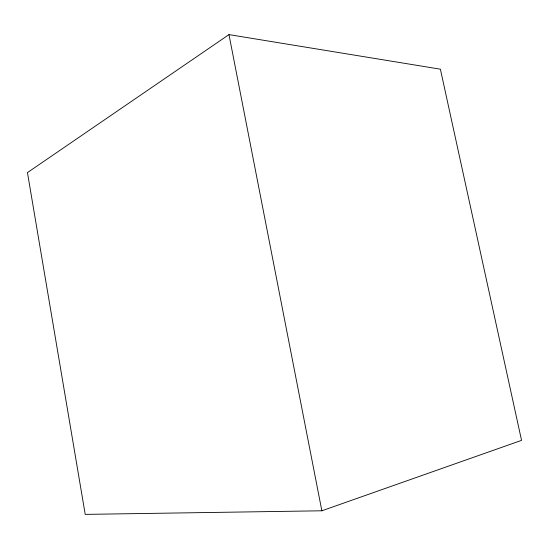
<?xml version="1.0" encoding="UTF-8"?>
<svg xmlns="http://www.w3.org/2000/svg" width="549" height="549" viewBox="0 0 549 549"><rect width="100%" height="100%" fill="white"/><g stroke="black" fill="none" stroke-linecap="round" stroke-linejoin="round"><path stroke-width="0.82" d="M228.974 34.614L27.45 172.592L85.219 514.386L321.858 510.79L521.55 440.36L440.387 69.181L228.974 34.614L321.858 510.79"/></g></svg>
